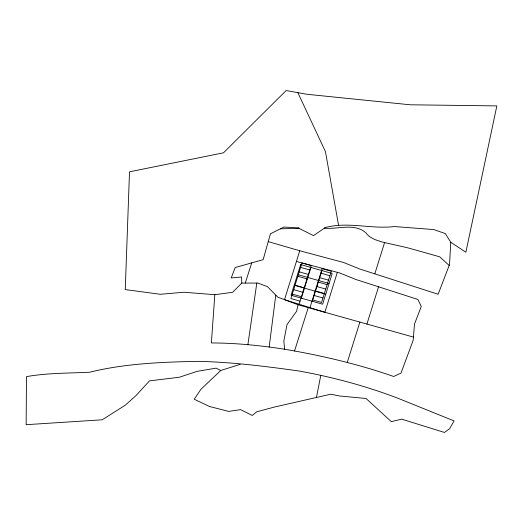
<?xml version="1.0" encoding="UTF-8"?>
<svg xmlns="http://www.w3.org/2000/svg" width="523" height="523" viewBox="0 0 523 523"><rect width="100%" height="100%" fill="white"/><g stroke="black" fill="none" stroke-linecap="round" stroke-linejoin="round"><path stroke-width="0.78" d="M450.774 242.293L465.875 252.197L496.85 105.901L410.235 104.79L307.053 94.29L286.14 90.557L223.498 152.808L129.508 171.819L125.259 289.579L160.267 294.286L183.985 292.239L214.822 294.704L232.637 292.292L241.776 283.08L241.593 276.994L231.225 277.942L235.193 267.541L263.147 259.676L270.469 233.755L283.871 227.06L298.032 227.865L313.493 235.618L325.378 227.525C348.253 221.399 371.395 229.349 394.512 226.557L433.737 229.564L445.308 233.559L450.774 242.293L449.532 264.507L438.13 294.259L359.857 269.031L343.572 262.474L299.764 250.772L268.247 241.619M214.822 294.704L211.377 342.944C235.912 343.01 260.421 345.468 284.643 349.24C321.632 355.548 358.248 364.113 393.714 376.488L400.997 373.115L413.163 340.316L414.491 324.116L421.27 306.432L417.89 299.457L355.771 279.445L339.702 272.967L296.43 261.467M269.162 347.056L275.778 295.122M247.869 344.801L256.813 283.061M316.441 397.487L320.776 375.416M241.776 283.08L257.774 283.061L267.43 286.597L277.713 297.103L298.038 304.765L296.606 311.257L287.029 324.528L283.826 340.983L284.643 349.24M299.764 250.772L284.499 299.659L324.868 312.283L337.348 272.32M299.084 304.223L311.211 265.383M301.346 298.156L310.937 267.456M309.976 307.622L322.253 268.312M312.329 301.281L321.913 270.581M374.808 273.849L384.575 242.587M347.265 362.452L359.876 322.09M366.93 324.064L378.567 286.787M294.508 351.083L308.243 307.622M245.254 283.074L251.733 262.886M220.732 370.5L200.943 389.275L194.223 399.239L209.501 406.495L228.682 411.405L240.554 409.627L252.256 415.458L256.78 411.791L274.483 407.031L330.778 394.205L339.342 395.95L366.061 398.493L391.282 421.636L401.716 419.165L444.426 432.443L449.623 428.723L454.075 420.91L398.441 398.461C366.505 386.177 333.347 377.279 299.712 371.108C265.841 366.335 231.983 362.086 197.799 361.347C161.653 362.106 124.938 363.485 89.727 372.226C68.585 373.272 47.384 372.912 26.457 376.619L26.15 424.689L102.233 419.792L125.285 405.175L135.745 395.852L149.506 380.868L179.304 377.246L197.099 371.369L216.097 368.146L220.732 370.5L240.142 364.348M325.378 227.525L324.397 228.198C337.793 229.505 354.744 222.713 365.904 232.853A16.841 16.305 -9.6 0 0 370.846 237.377L374.54 239.442L382.032 241.979L407.365 247.719L439.693 256.813L449.179 265.442M280.335 228.826L299.006 228.348L298.032 227.865M298.038 304.765L413.432 337.087M311.159 265.547L302.013 262.945L290.886 298.555L300.039 301.156M322.142 268.672L331.288 271.274L321.56 302.431L312.408 299.829M300.62 267.397L309.773 269.999M320.749 273.124L329.902 275.726M299.228 271.849L308.38 274.451M319.357 277.569L328.509 280.178M298.319 274.765L329.072 283.512M297.842 276.301L306.988 278.903M317.971 282.021L327.117 284.623M316.578 286.473L325.731 289.075M295.057 285.198L304.209 287.8M315.186 290.925L324.338 293.527M294.985 285.447L325.737 294.194M293.671 289.65L302.817 292.252M313.8 295.377L322.946 297.979M292.279 294.103L301.431 296.704M297.855 92.649L325.469 151.709L338.643 225.714M300.653 264.533L291.063 295.234L322.606 304.203L332.197 273.503L300.653 264.533"/></g></svg>
